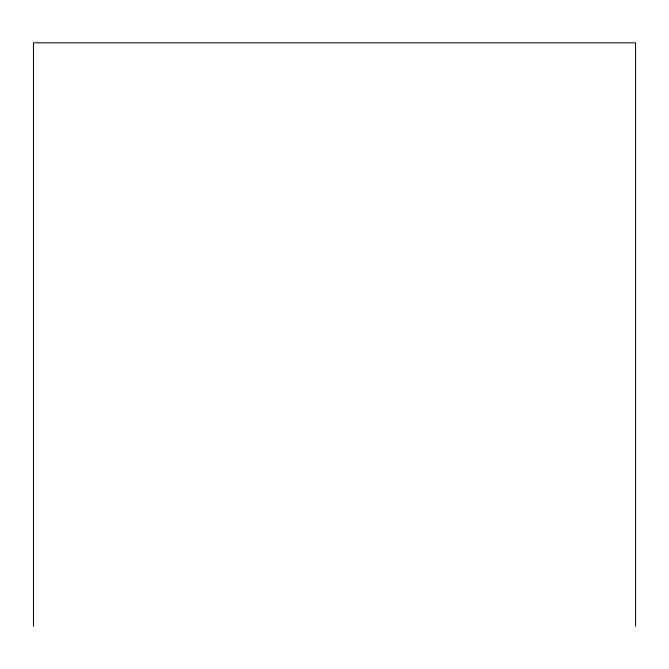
<?xml version="1.0" encoding="UTF-8"?>
<svg xmlns="http://www.w3.org/2000/svg" width="669" height="669" viewBox="0 0 669 669"><rect width="100%" height="100%" fill="white"/><g stroke="black" fill="none" stroke-linecap="round" stroke-linejoin="round"><path stroke-width="1" d="M635.55 626.192L635.55 42.808L33.45 42.808L33.45 626.192"/></g></svg>
